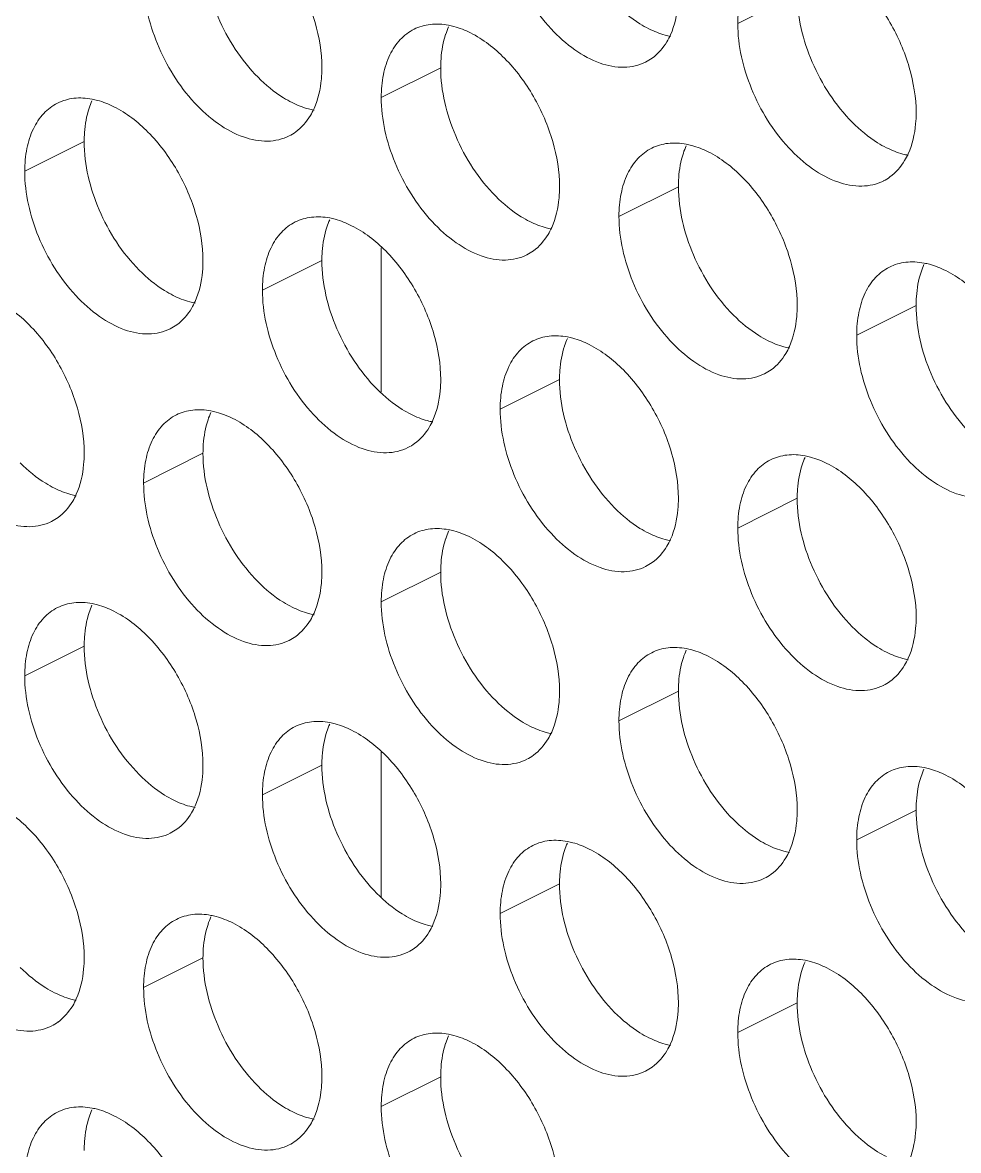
# Model space of a CAD drawing. Header units: millimetres. Extents: x 0 to 2524, y 0 to 1785.
# Drawn here: x 1815.32 to 1824.22, y 847.34 to 858.07 of the extents above; entities that cross this region are included whole.
import ezdxf

# ---------------------------------------------------------------- set-up
doc = ezdxf.new("R2010")
doc.units = ezdxf.units.MM
doc.header["$LTSCALE"] = 0.1
doc.layers.add('标注', color=251, linetype='Continuous', lineweight=9)

msp = doc.modelspace()

# ---------------------------------------------------------------- linework, layer by layer
at = {"layer": '标注'}
for p, q in [((1822.69, 858.346), (1822.124, 858.063)), ((1819.296, 857.643), (1818.73, 857.36)), ((1815.902, 856.94), (1815.336, 856.657)), ((1821.559, 856.511), (1820.993, 856.228)), ((1818.73, 854.555), (1818.73, 855.93)), ((1818.165, 855.808), (1817.599, 855.526)), ((1823.822, 855.38), (1823.256, 855.097)), ((1820.427, 854.677), (1819.862, 854.394)), ((1817.033, 853.974), (1816.468, 853.691)), ((1822.69, 853.546), (1822.124, 853.263)), ((1819.296, 852.843), (1818.73, 852.56)), ((1815.902, 852.14), (1815.336, 851.857)), ((1821.559, 851.711), (1820.993, 851.428)), ((1818.73, 849.755), (1818.73, 851.13)), ((1818.165, 851.008), (1817.599, 850.726)), ((1823.822, 850.58), (1823.256, 850.297)), ((1820.427, 849.877), (1819.862, 849.594)), ((1817.033, 849.174), (1816.468, 848.891)), ((1822.69, 848.746), (1822.124, 848.463)), ((1819.296, 848.043), (1818.73, 847.76))]:
    msp.add_line(p, q, dxfattribs=at)
for centre, radius, start, end in [((1820.041, 857.732), 0.734, 155.8796, 161.7803), ((1821.044, 858.102), 0.453, 296.5256, 305.9034), ((1816.646, 857.029), 0.734, 155.8796, 161.7803), ((1817.65, 857.399), 0.453, 296.5256, 305.9034), ((1822.303, 856.6), 0.734, 155.8796, 161.7803), ((1823.307, 856.971), 0.453, 296.5256, 305.9034), ((1818.909, 855.897), 0.734, 155.8796, 161.7803), ((1819.913, 856.268), 0.453, 296.5256, 305.9034), ((1824.566, 855.469), 0.734, 155.8796, 161.7803), ((1816.519, 855.565), 0.453, 296.5256, 305.9034), ((1821.172, 854.766), 0.734, 155.8796, 161.7803), ((1822.176, 855.136), 0.453, 296.5256, 305.9034), ((1817.778, 854.063), 0.734, 155.8796, 161.7803), ((1818.782, 854.434), 0.453, 296.5256, 305.9034), ((1823.435, 853.635), 0.734, 155.8796, 161.7803), ((1815.388, 853.731), 0.453, 296.5256, 305.9034), ((1820.041, 852.932), 0.734, 155.8796, 161.7803), ((1821.044, 853.302), 0.453, 296.5256, 305.9034), ((1816.646, 852.229), 0.734, 155.8796, 161.7803), ((1817.65, 852.599), 0.453, 296.5256, 305.9034), ((1822.303, 851.8), 0.734, 155.8796, 161.7803), ((1823.307, 852.171), 0.453, 296.5256, 305.9034), ((1818.909, 851.097), 0.734, 155.8796, 161.7803), ((1819.913, 851.468), 0.453, 296.5256, 305.9034), ((1824.566, 850.669), 0.734, 155.8796, 161.7803), ((1816.519, 850.765), 0.453, 296.5256, 305.9034), ((1821.172, 849.966), 0.734, 155.8796, 161.7803), ((1822.176, 850.336), 0.453, 296.5256, 305.9034), ((1817.778, 849.263), 0.734, 155.8796, 161.7803), ((1818.782, 849.634), 0.453, 296.5256, 305.9034), ((1823.435, 848.835), 0.734, 155.8796, 161.7803), ((1815.388, 848.931), 0.453, 296.5256, 305.9034), ((1820.041, 848.132), 0.734, 155.8796, 161.7803), ((1821.044, 848.502), 0.453, 296.5256, 305.9034), ((1816.646, 847.429), 0.734, 155.8796, 161.7803), ((1817.65, 847.799), 0.453, 296.5256, 305.9034)]:
    msp.add_arc(centre, radius, start, end, dxfattribs=at)
for points, knots in [([(1821.247, 857.697), (1821.184, 857.665), (1821.034, 857.631), (1820.797, 857.679), (1820.558, 857.81), (1820.25, 858.087), (1819.964, 858.55), (1819.862, 858.983), (1819.862, 859.194)], [0, 0, 0, 0, 0.090718, 0.191742, 0.308104, 0.439279, 0.725532, 1, 1, 1, 1]), ([(1817.316, 859.106), (1817.437, 859.046), (1817.667, 858.866), (1817.934, 858.507), (1818.115, 858.089), (1818.165, 857.788), (1818.165, 857.643)], [0, 0, 0, 0, 0.229676, 0.488215, 0.753207, 1, 1, 1, 1]), ([(1817.557, 857.552), (1817.396, 857.715), (1817.145, 858.102), (1817.033, 858.553), (1817.033, 858.774)], [0, 0, 0, 0, 0.508684, 1, 1, 1, 1]), ([(1822.124, 858.063), (1822.124, 858.136), (1822.136, 858.275), (1822.195, 858.465), (1822.295, 858.617), (1822.387, 858.687), (1822.436, 858.712)], [0, 0, 0, 0, 0.289235, 0.54966, 0.782932, 1, 1, 1, 1]), ([(1822.973, 858.678), (1823.094, 858.617), (1823.324, 858.437), (1823.59, 858.079), (1823.771, 857.66), (1823.822, 857.359), (1823.822, 857.214)], [0, 0, 0, 0, 0.229676, 0.488215, 0.753207, 1, 1, 1, 1]), ([(1817.853, 856.994), (1817.79, 856.962), (1817.64, 856.928), (1817.402, 856.976), (1817.164, 857.107), (1816.856, 857.384), (1816.57, 857.847), (1816.468, 858.28), (1816.468, 858.491)], [0, 0, 0, 0, 0.090718, 0.191742, 0.308104, 0.439279, 0.725532, 1, 1, 1, 1]), ([(1821.559, 858.346), (1821.559, 858.31), (1821.553, 858.178), (1821.524, 858.045), (1821.484, 857.957)], [0, 0, 0, 0, 0.268874, 1, 1, 1, 1]), ([(1823.214, 857.124), (1823.052, 857.286), (1822.801, 857.674), (1822.69, 858.124), (1822.69, 858.346)], [0, 0, 0, 0, 0.508684, 1, 1, 1, 1]), ([(1821.276, 858.014), (1821.248, 858.028), (1821.13, 858.094), (1821.024, 858.182), (1820.951, 858.255)], [0, 0, 0, 0, 0.235002, 1, 1, 1, 1]), ([(1818.73, 857.36), (1818.73, 857.433), (1818.742, 857.572), (1818.801, 857.762), (1818.901, 857.914), (1818.993, 857.984), (1819.042, 858.009)], [0, 0, 0, 0, 0.289235, 0.54966, 0.782932, 1, 1, 1, 1]), ([(1819.042, 858.009), (1819.091, 858.033), (1819.201, 858.065), (1819.314, 858.058), (1819.371, 858.047)], [0, 0, 0, 0, 0.482538, 1, 1, 1, 1]), ([(1819.371, 858.047), (1819.388, 858.044), (1819.46, 858.027), (1819.529, 858), (1819.579, 857.975)], [0, 0, 0, 0, 0.238696, 1, 1, 1, 1]), ([(1819.579, 857.975), (1819.7, 857.914), (1819.93, 857.734), (1820.196, 857.376), (1820.377, 856.957), (1820.427, 856.656), (1820.427, 856.511)], [0, 0, 0, 0, 0.229676, 0.488215, 0.753207, 1, 1, 1, 1]), ([(1821.484, 857.941), (1821.466, 857.945), (1821.395, 857.961), (1821.326, 857.989), (1821.276, 858.014)], [0, 0, 0, 0, 0.238696, 1, 1, 1, 1]), ([(1823.51, 856.565), (1823.447, 856.534), (1823.297, 856.5), (1823.059, 856.548), (1822.821, 856.678), (1822.513, 856.956), (1822.227, 857.419), (1822.124, 857.851), (1822.124, 858.063)], [0, 0, 0, 0, 0.090718, 0.191742, 0.308104, 0.439279, 0.725532, 1, 1, 1, 1]), ([(1819.296, 857.643), (1819.296, 857.671), (1819.3, 857.779), (1819.319, 857.886), (1819.343, 857.961)], [0, 0, 0, 0, 0.264225, 1, 1, 1, 1]), ([(1821.484, 857.957), (1821.474, 857.934), (1821.431, 857.85), (1821.366, 857.776), (1821.31, 857.735)], [0, 0, 0, 0, 0.265525, 1, 1, 1, 1]), ([(1817.882, 857.311), (1817.853, 857.325), (1817.735, 857.391), (1817.63, 857.479), (1817.557, 857.552)], [0, 0, 0, 0, 0.235002, 1, 1, 1, 1]), ([(1818.165, 857.643), (1818.165, 857.607), (1818.159, 857.475), (1818.13, 857.342), (1818.09, 857.254)], [0, 0, 0, 0, 0.268874, 1, 1, 1, 1]), ([(1819.82, 856.421), (1819.658, 856.583), (1819.407, 856.971), (1819.296, 857.421), (1819.296, 857.643)], [0, 0, 0, 0, 0.508684, 1, 1, 1, 1]), ([(1815.648, 857.306), (1815.696, 857.33), (1815.807, 857.362), (1815.92, 857.355), (1815.977, 857.344)], [0, 0, 0, 0, 0.482538, 1, 1, 1, 1]), ([(1815.977, 857.344), (1815.994, 857.341), (1816.066, 857.324), (1816.135, 857.297), (1816.185, 857.272)], [0, 0, 0, 0, 0.238696, 1, 1, 1, 1]), ([(1820.116, 855.862), (1820.053, 855.831), (1819.903, 855.797), (1819.665, 855.845), (1819.427, 855.976), (1819.119, 856.253), (1818.833, 856.716), (1818.73, 857.148), (1818.73, 857.36)], [0, 0, 0, 0, 0.090718, 0.191742, 0.308104, 0.439279, 0.725532, 1, 1, 1, 1]), ([(1815.336, 856.657), (1815.336, 856.73), (1815.348, 856.869), (1815.407, 857.059), (1815.507, 857.211), (1815.599, 857.281), (1815.648, 857.306)], [0, 0, 0, 0, 0.289235, 0.54966, 0.782932, 1, 1, 1, 1]), ([(1815.902, 856.94), (1815.902, 856.968), (1815.906, 857.076), (1815.924, 857.183), (1815.949, 857.258)], [0, 0, 0, 0, 0.264225, 1, 1, 1, 1]), ([(1816.185, 857.272), (1816.305, 857.212), (1816.536, 857.031), (1816.802, 856.673), (1816.983, 856.254), (1817.033, 855.953), (1817.033, 855.808)], [0, 0, 0, 0, 0.229676, 0.488215, 0.753207, 1, 1, 1, 1]), ([(1818.09, 857.238), (1818.072, 857.242), (1818.001, 857.258), (1817.932, 857.286), (1817.882, 857.311)], [0, 0, 0, 0, 0.238696, 1, 1, 1, 1]), ([(1818.09, 857.254), (1818.08, 857.231), (1818.036, 857.147), (1817.972, 857.073), (1817.916, 857.032)], [0, 0, 0, 0, 0.265525, 1, 1, 1, 1]), ([(1823.539, 856.882), (1823.51, 856.896), (1823.392, 856.963), (1823.287, 857.05), (1823.214, 857.124)], [0, 0, 0, 0, 0.235002, 1, 1, 1, 1]), ([(1823.822, 857.214), (1823.822, 857.179), (1823.816, 857.046), (1823.787, 856.914), (1823.747, 856.825)], [0, 0, 0, 0, 0.268874, 1, 1, 1, 1]), ([(1816.426, 855.718), (1816.264, 855.88), (1816.013, 856.268), (1815.902, 856.718), (1815.902, 856.94)], [0, 0, 0, 0, 0.508684, 1, 1, 1, 1]), ([(1821.305, 856.877), (1821.353, 856.902), (1821.463, 856.933), (1821.577, 856.926), (1821.634, 856.916)], [0, 0, 0, 0, 0.482538, 1, 1, 1, 1]), ([(1821.634, 856.916), (1821.651, 856.912), (1821.723, 856.896), (1821.792, 856.868), (1821.842, 856.843)], [0, 0, 0, 0, 0.238696, 1, 1, 1, 1]), ([(1820.993, 856.228), (1820.993, 856.301), (1821.005, 856.44), (1821.064, 856.63), (1821.164, 856.783), (1821.256, 856.853), (1821.305, 856.877)], [0, 0, 0, 0, 0.289235, 0.54966, 0.782932, 1, 1, 1, 1]), ([(1821.559, 856.511), (1821.559, 856.54), (1821.562, 856.647), (1821.581, 856.755), (1821.606, 856.83)], [0, 0, 0, 0, 0.264225, 1, 1, 1, 1]), ([(1821.842, 856.843), (1821.962, 856.783), (1822.193, 856.603), (1822.459, 856.245), (1822.64, 855.826), (1822.69, 855.525), (1822.69, 855.38)], [0, 0, 0, 0, 0.229676, 0.488215, 0.753207, 1, 1, 1, 1]), ([(1823.746, 856.81), (1823.729, 856.813), (1823.658, 856.83), (1823.589, 856.857), (1823.539, 856.882)], [0, 0, 0, 0, 0.238696, 1, 1, 1, 1]), ([(1823.747, 856.825), (1823.737, 856.802), (1823.693, 856.719), (1823.629, 856.644), (1823.573, 856.604)], [0, 0, 0, 0, 0.265525, 1, 1, 1, 1]), ([(1816.721, 855.159), (1816.659, 855.128), (1816.509, 855.094), (1816.271, 855.142), (1816.033, 855.273), (1815.725, 855.55), (1815.439, 856.013), (1815.336, 856.445), (1815.336, 856.657)], [0, 0, 0, 0, 0.090718, 0.191742, 0.308104, 0.439279, 0.725532, 1, 1, 1, 1]), ([(1820.427, 856.511), (1820.427, 856.476), (1820.422, 856.343), (1820.392, 856.211), (1820.353, 856.122)], [0, 0, 0, 0, 0.268874, 1, 1, 1, 1]), ([(1822.083, 855.289), (1821.921, 855.452), (1821.67, 855.839), (1821.559, 856.29), (1821.559, 856.511)], [0, 0, 0, 0, 0.508684, 1, 1, 1, 1]), ([(1820.145, 856.179), (1820.116, 856.193), (1819.998, 856.26), (1819.893, 856.347), (1819.82, 856.421)], [0, 0, 0, 0, 0.235002, 1, 1, 1, 1]), ([(1817.599, 855.526), (1817.599, 855.598), (1817.611, 855.737), (1817.67, 855.927), (1817.769, 856.08), (1817.862, 856.15), (1817.911, 856.175)], [0, 0, 0, 0, 0.289235, 0.54966, 0.782932, 1, 1, 1, 1]), ([(1817.911, 856.175), (1817.959, 856.199), (1818.069, 856.23), (1818.183, 856.224), (1818.24, 856.213)], [0, 0, 0, 0, 0.482538, 1, 1, 1, 1]), ([(1818.24, 856.213), (1818.257, 856.209), (1818.329, 856.193), (1818.398, 856.165), (1818.448, 856.14)], [0, 0, 0, 0, 0.238696, 1, 1, 1, 1]), ([(1820.352, 856.107), (1820.335, 856.11), (1820.263, 856.127), (1820.195, 856.154), (1820.145, 856.179)], [0, 0, 0, 0, 0.238696, 1, 1, 1, 1]), ([(1822.378, 854.731), (1822.316, 854.7), (1822.166, 854.666), (1821.928, 854.714), (1821.69, 854.844), (1821.382, 855.122), (1821.096, 855.584), (1820.993, 856.017), (1820.993, 856.228)], [0, 0, 0, 0, 0.090718, 0.191742, 0.308104, 0.439279, 0.725532, 1, 1, 1, 1]), ([(1818.165, 855.808), (1818.165, 855.837), (1818.168, 855.944), (1818.187, 856.052), (1818.212, 856.127)], [0, 0, 0, 0, 0.264225, 1, 1, 1, 1]), ([(1818.448, 856.14), (1818.568, 856.08), (1818.799, 855.9), (1819.065, 855.542), (1819.246, 855.123), (1819.296, 854.822), (1819.296, 854.677)], [0, 0, 0, 0, 0.229676, 0.488215, 0.753207, 1, 1, 1, 1]), ([(1820.353, 856.122), (1820.342, 856.1), (1820.299, 856.016), (1820.235, 855.941), (1820.179, 855.901)], [0, 0, 0, 0, 0.265525, 1, 1, 1, 1]), ([(1817.033, 855.808), (1817.033, 855.773), (1817.028, 855.64), (1816.998, 855.508), (1816.959, 855.419)], [0, 0, 0, 0, 0.268874, 1, 1, 1, 1]), ([(1818.688, 854.586), (1818.527, 854.749), (1818.276, 855.136), (1818.165, 855.587), (1818.165, 855.808)], [0, 0, 0, 0, 0.508684, 1, 1, 1, 1]), ([(1823.256, 855.097), (1823.256, 855.17), (1823.268, 855.309), (1823.327, 855.499), (1823.426, 855.651), (1823.519, 855.722), (1823.568, 855.746)], [0, 0, 0, 0, 0.289235, 0.54966, 0.782932, 1, 1, 1, 1]), ([(1823.568, 855.746), (1823.616, 855.77), (1823.726, 855.802), (1823.84, 855.795), (1823.897, 855.784)], [0, 0, 0, 0, 0.482538, 1, 1, 1, 1]), ([(1823.897, 855.784), (1823.914, 855.781), (1823.985, 855.764), (1824.054, 855.737), (1824.104, 855.712)], [0, 0, 0, 0, 0.238696, 1, 1, 1, 1]), ([(1816.75, 855.476), (1816.722, 855.49), (1816.604, 855.557), (1816.499, 855.644), (1816.426, 855.718)], [0, 0, 0, 0, 0.235002, 1, 1, 1, 1]), ([(1823.822, 855.38), (1823.822, 855.408), (1823.825, 855.516), (1823.844, 855.623), (1823.869, 855.698)], [0, 0, 0, 0, 0.264225, 1, 1, 1, 1]), ([(1824.104, 855.712), (1824.225, 855.652), (1824.456, 855.471), (1824.722, 855.113), (1824.903, 854.695), (1824.953, 854.394), (1824.953, 854.249)], [0, 0, 0, 0, 0.229676, 0.488215, 0.753207, 1, 1, 1, 1]), ([(1818.984, 854.028), (1818.922, 853.997), (1818.772, 853.963), (1818.534, 854.011), (1818.295, 854.141), (1817.988, 854.419), (1817.702, 854.881), (1817.599, 855.314), (1817.599, 855.526)], [0, 0, 0, 0, 0.090718, 0.191742, 0.308104, 0.439279, 0.725532, 1, 1, 1, 1]), ([(1815.053, 855.438), (1815.174, 855.377), (1815.405, 855.197), (1815.671, 854.839), (1815.852, 854.42), (1815.902, 854.119), (1815.902, 853.974)], [0, 0, 0, 0, 0.229676, 0.488215, 0.753207, 1, 1, 1, 1]), ([(1816.958, 855.404), (1816.941, 855.407), (1816.869, 855.424), (1816.8, 855.451), (1816.75, 855.476)], [0, 0, 0, 0, 0.238696, 1, 1, 1, 1]), ([(1816.959, 855.419), (1816.948, 855.397), (1816.905, 855.313), (1816.841, 855.238), (1816.785, 855.198)], [0, 0, 0, 0, 0.265525, 1, 1, 1, 1]), ([(1822.69, 855.38), (1822.69, 855.344), (1822.684, 855.212), (1822.655, 855.079), (1822.616, 854.991)], [0, 0, 0, 0, 0.268874, 1, 1, 1, 1]), ([(1824.345, 854.158), (1824.184, 854.321), (1823.933, 854.708), (1823.822, 855.158), (1823.822, 855.38)], [0, 0, 0, 0, 0.508684, 1, 1, 1, 1]), ([(1822.407, 855.048), (1822.379, 855.062), (1822.261, 855.129), (1822.155, 855.216), (1822.083, 855.289)], [0, 0, 0, 0, 0.235002, 1, 1, 1, 1]), ([(1820.174, 855.043), (1820.222, 855.067), (1820.332, 855.099), (1820.446, 855.092), (1820.503, 855.081)], [0, 0, 0, 0, 0.482538, 1, 1, 1, 1]), ([(1820.503, 855.081), (1820.52, 855.078), (1820.591, 855.061), (1820.66, 855.034), (1820.71, 855.009)], [0, 0, 0, 0, 0.238696, 1, 1, 1, 1]), ([(1824.641, 853.6), (1824.578, 853.568), (1824.428, 853.534), (1824.191, 853.582), (1823.952, 853.713), (1823.644, 853.99), (1823.358, 854.453), (1823.256, 854.885), (1823.256, 855.097)], [0, 0, 0, 0, 0.090718, 0.191742, 0.308104, 0.439279, 0.725532, 1, 1, 1, 1]), ([(1819.862, 854.394), (1819.862, 854.467), (1819.874, 854.606), (1819.933, 854.796), (1820.032, 854.948), (1820.125, 855.019), (1820.174, 855.043)], [0, 0, 0, 0, 0.289235, 0.54966, 0.782932, 1, 1, 1, 1]), ([(1820.427, 854.677), (1820.427, 854.705), (1820.431, 854.813), (1820.45, 854.92), (1820.475, 854.995)], [0, 0, 0, 0, 0.264225, 1, 1, 1, 1]), ([(1820.71, 855.009), (1820.831, 854.949), (1821.061, 854.768), (1821.328, 854.41), (1821.509, 853.992), (1821.559, 853.691), (1821.559, 853.546)], [0, 0, 0, 0, 0.229676, 0.488215, 0.753207, 1, 1, 1, 1]), ([(1822.615, 854.976), (1822.598, 854.979), (1822.526, 854.996), (1822.457, 855.023), (1822.407, 855.048)], [0, 0, 0, 0, 0.238696, 1, 1, 1, 1]), ([(1822.616, 854.991), (1822.605, 854.968), (1822.562, 854.884), (1822.498, 854.81), (1822.442, 854.769)], [0, 0, 0, 0, 0.265525, 1, 1, 1, 1]), ([(1815.59, 853.325), (1815.527, 853.294), (1815.377, 853.26), (1815.14, 853.308), (1814.901, 853.438), (1814.593, 853.716), (1814.307, 854.179), (1814.205, 854.611), (1814.205, 854.823)], [0, 0, 0, 0, 0.090718, 0.191742, 0.308104, 0.439279, 0.725532, 1, 1, 1, 1]), ([(1819.296, 854.677), (1819.296, 854.641), (1819.29, 854.509), (1819.261, 854.376), (1819.221, 854.288)], [0, 0, 0, 0, 0.268874, 1, 1, 1, 1]), ([(1820.951, 853.455), (1820.79, 853.618), (1820.539, 854.005), (1820.427, 854.455), (1820.427, 854.677)], [0, 0, 0, 0, 0.508684, 1, 1, 1, 1]), ([(1819.013, 854.345), (1818.985, 854.359), (1818.867, 854.426), (1818.761, 854.513), (1818.688, 854.586)], [0, 0, 0, 0, 0.235002, 1, 1, 1, 1]), ([(1816.468, 853.691), (1816.468, 853.764), (1816.48, 853.903), (1816.539, 854.093), (1816.638, 854.245), (1816.731, 854.316), (1816.78, 854.34)], [0, 0, 0, 0, 0.289235, 0.54966, 0.782932, 1, 1, 1, 1]), ([(1816.78, 854.34), (1816.828, 854.364), (1816.938, 854.396), (1817.052, 854.389), (1817.108, 854.378)], [0, 0, 0, 0, 0.482538, 1, 1, 1, 1]), ([(1817.108, 854.378), (1817.126, 854.375), (1817.197, 854.358), (1817.266, 854.331), (1817.316, 854.306)], [0, 0, 0, 0, 0.238696, 1, 1, 1, 1]), ([(1819.221, 854.273), (1819.204, 854.276), (1819.132, 854.293), (1819.063, 854.32), (1819.013, 854.345)], [0, 0, 0, 0, 0.238696, 1, 1, 1, 1]), ([(1821.247, 852.897), (1821.184, 852.865), (1821.034, 852.831), (1820.797, 852.879), (1820.558, 853.01), (1820.25, 853.287), (1819.964, 853.75), (1819.862, 854.183), (1819.862, 854.394)], [0, 0, 0, 0, 0.090718, 0.191742, 0.308104, 0.439279, 0.725532, 1, 1, 1, 1]), ([(1817.033, 853.974), (1817.033, 854.002), (1817.037, 854.11), (1817.056, 854.217), (1817.081, 854.292)], [0, 0, 0, 0, 0.264225, 1, 1, 1, 1]), ([(1817.316, 854.306), (1817.437, 854.246), (1817.667, 854.066), (1817.934, 853.707), (1818.115, 853.289), (1818.165, 852.988), (1818.165, 852.843)], [0, 0, 0, 0, 0.229676, 0.488215, 0.753207, 1, 1, 1, 1]), ([(1819.221, 854.288), (1819.211, 854.265), (1819.168, 854.181), (1819.104, 854.107), (1819.048, 854.066)], [0, 0, 0, 0, 0.265525, 1, 1, 1, 1]), ([(1815.902, 853.974), (1815.902, 853.938), (1815.896, 853.806), (1815.867, 853.674), (1815.827, 853.585)], [0, 0, 0, 0, 0.268874, 1, 1, 1, 1]), ([(1817.557, 852.752), (1817.396, 852.915), (1817.145, 853.302), (1817.033, 853.753), (1817.033, 853.974)], [0, 0, 0, 0, 0.508684, 1, 1, 1, 1]), ([(1822.124, 853.263), (1822.124, 853.336), (1822.136, 853.475), (1822.195, 853.665), (1822.295, 853.817), (1822.387, 853.887), (1822.436, 853.912)], [0, 0, 0, 0, 0.289235, 0.54966, 0.782932, 1, 1, 1, 1]), ([(1822.436, 853.912), (1822.485, 853.936), (1822.595, 853.968), (1822.708, 853.961), (1822.765, 853.95)], [0, 0, 0, 0, 0.482538, 1, 1, 1, 1]), ([(1822.765, 853.95), (1822.783, 853.947), (1822.854, 853.93), (1822.923, 853.903), (1822.973, 853.878)], [0, 0, 0, 0, 0.238696, 1, 1, 1, 1]), ([(1815.619, 853.642), (1815.591, 853.656), (1815.473, 853.723), (1815.367, 853.81), (1815.294, 853.883)], [0, 0, 0, 0, 0.235002, 1, 1, 1, 1]), ([(1822.69, 853.546), (1822.69, 853.574), (1822.694, 853.681), (1822.713, 853.789), (1822.737, 853.864)], [0, 0, 0, 0, 0.264225, 1, 1, 1, 1]), ([(1822.973, 853.878), (1823.094, 853.817), (1823.324, 853.637), (1823.59, 853.279), (1823.771, 852.86), (1823.822, 852.559), (1823.822, 852.414)], [0, 0, 0, 0, 0.229676, 0.488215, 0.753207, 1, 1, 1, 1]), ([(1817.853, 852.194), (1817.79, 852.162), (1817.64, 852.128), (1817.402, 852.176), (1817.164, 852.307), (1816.856, 852.584), (1816.57, 853.047), (1816.468, 853.48), (1816.468, 853.691)], [0, 0, 0, 0, 0.090718, 0.191742, 0.308104, 0.439279, 0.725532, 1, 1, 1, 1]), ([(1815.827, 853.57), (1815.81, 853.573), (1815.738, 853.59), (1815.669, 853.617), (1815.619, 853.642)], [0, 0, 0, 0, 0.238696, 1, 1, 1, 1]), ([(1815.827, 853.585), (1815.817, 853.562), (1815.774, 853.478), (1815.71, 853.404), (1815.653, 853.363)], [0, 0, 0, 0, 0.265525, 1, 1, 1, 1]), ([(1821.559, 853.546), (1821.559, 853.51), (1821.553, 853.378), (1821.524, 853.245), (1821.484, 853.157)], [0, 0, 0, 0, 0.268874, 1, 1, 1, 1]), ([(1823.214, 852.324), (1823.052, 852.486), (1822.801, 852.874), (1822.69, 853.324), (1822.69, 853.546)], [0, 0, 0, 0, 0.508684, 1, 1, 1, 1]), ([(1821.276, 853.214), (1821.248, 853.228), (1821.13, 853.294), (1821.024, 853.382), (1820.951, 853.455)], [0, 0, 0, 0, 0.235002, 1, 1, 1, 1]), ([(1819.042, 853.209), (1819.091, 853.233), (1819.201, 853.265), (1819.314, 853.258), (1819.371, 853.247)], [0, 0, 0, 0, 0.482538, 1, 1, 1, 1]), ([(1823.51, 851.765), (1823.447, 851.734), (1823.297, 851.7), (1823.059, 851.748), (1822.821, 851.878), (1822.513, 852.156), (1822.227, 852.619), (1822.124, 853.051), (1822.124, 853.263)], [0, 0, 0, 0, 0.090718, 0.191742, 0.308104, 0.439279, 0.725532, 1, 1, 1, 1]), ([(1818.73, 852.56), (1818.73, 852.633), (1818.742, 852.772), (1818.801, 852.962), (1818.901, 853.114), (1818.993, 853.184), (1819.042, 853.209)], [0, 0, 0, 0, 0.289235, 0.54966, 0.782932, 1, 1, 1, 1]), ([(1819.296, 852.843), (1819.296, 852.871), (1819.3, 852.979), (1819.319, 853.086), (1819.343, 853.161)], [0, 0, 0, 0, 0.264225, 1, 1, 1, 1]), ([(1819.371, 853.247), (1819.388, 853.244), (1819.46, 853.227), (1819.529, 853.2), (1819.579, 853.175)], [0, 0, 0, 0, 0.238696, 1, 1, 1, 1]), ([(1819.579, 853.175), (1819.7, 853.114), (1819.93, 852.934), (1820.196, 852.576), (1820.377, 852.157), (1820.427, 851.856), (1820.427, 851.711)], [0, 0, 0, 0, 0.229676, 0.488215, 0.753207, 1, 1, 1, 1]), ([(1821.484, 853.141), (1821.466, 853.145), (1821.395, 853.161), (1821.326, 853.189), (1821.276, 853.214)], [0, 0, 0, 0, 0.238696, 1, 1, 1, 1]), ([(1821.484, 853.157), (1821.474, 853.134), (1821.431, 853.05), (1821.366, 852.976), (1821.31, 852.935)], [0, 0, 0, 0, 0.265525, 1, 1, 1, 1]), ([(1818.165, 852.843), (1818.165, 852.807), (1818.159, 852.675), (1818.13, 852.542), (1818.09, 852.454)], [0, 0, 0, 0, 0.268874, 1, 1, 1, 1]), ([(1819.82, 851.621), (1819.658, 851.783), (1819.407, 852.171), (1819.296, 852.621), (1819.296, 852.843)], [0, 0, 0, 0, 0.508684, 1, 1, 1, 1]), ([(1817.882, 852.511), (1817.853, 852.525), (1817.735, 852.591), (1817.63, 852.679), (1817.557, 852.752)], [0, 0, 0, 0, 0.235002, 1, 1, 1, 1]), ([(1815.336, 851.857), (1815.336, 851.93), (1815.348, 852.069), (1815.407, 852.259), (1815.507, 852.411), (1815.599, 852.481), (1815.648, 852.506)], [0, 0, 0, 0, 0.289235, 0.54966, 0.782932, 1, 1, 1, 1]), ([(1815.648, 852.506), (1815.696, 852.53), (1815.807, 852.562), (1815.92, 852.555), (1815.977, 852.544)], [0, 0, 0, 0, 0.482538, 1, 1, 1, 1]), ([(1815.977, 852.544), (1815.994, 852.541), (1816.066, 852.524), (1816.135, 852.497), (1816.185, 852.472)], [0, 0, 0, 0, 0.238696, 1, 1, 1, 1]), ([(1818.09, 852.438), (1818.072, 852.442), (1818.001, 852.458), (1817.932, 852.486), (1817.882, 852.511)], [0, 0, 0, 0, 0.238696, 1, 1, 1, 1]), ([(1820.116, 851.062), (1820.053, 851.031), (1819.903, 850.997), (1819.665, 851.045), (1819.427, 851.176), (1819.119, 851.453), (1818.833, 851.916), (1818.73, 852.348), (1818.73, 852.56)], [0, 0, 0, 0, 0.090718, 0.191742, 0.308104, 0.439279, 0.725532, 1, 1, 1, 1]), ([(1815.902, 852.14), (1815.902, 852.168), (1815.906, 852.276), (1815.924, 852.383), (1815.949, 852.458)], [0, 0, 0, 0, 0.264225, 1, 1, 1, 1]), ([(1816.185, 852.472), (1816.305, 852.412), (1816.536, 852.231), (1816.802, 851.873), (1816.983, 851.454), (1817.033, 851.153), (1817.033, 851.008)], [0, 0, 0, 0, 0.229676, 0.488215, 0.753207, 1, 1, 1, 1]), ([(1818.09, 852.454), (1818.08, 852.431), (1818.036, 852.347), (1817.972, 852.273), (1817.916, 852.232)], [0, 0, 0, 0, 0.265525, 1, 1, 1, 1]), ([(1823.822, 852.414), (1823.822, 852.379), (1823.816, 852.246), (1823.787, 852.114), (1823.747, 852.025)], [0, 0, 0, 0, 0.268874, 1, 1, 1, 1]), ([(1823.539, 852.082), (1823.51, 852.096), (1823.392, 852.163), (1823.287, 852.25), (1823.214, 852.324)], [0, 0, 0, 0, 0.235002, 1, 1, 1, 1]), ([(1816.426, 850.918), (1816.264, 851.08), (1816.013, 851.468), (1815.902, 851.918), (1815.902, 852.14)], [0, 0, 0, 0, 0.508684, 1, 1, 1, 1]), ([(1820.993, 851.428), (1820.993, 851.501), (1821.005, 851.64), (1821.064, 851.83), (1821.164, 851.983), (1821.256, 852.053), (1821.305, 852.077)], [0, 0, 0, 0, 0.289235, 0.54966, 0.782932, 1, 1, 1, 1]), ([(1821.305, 852.077), (1821.353, 852.102), (1821.463, 852.133), (1821.577, 852.126), (1821.634, 852.116)], [0, 0, 0, 0, 0.482538, 1, 1, 1, 1]), ([(1821.634, 852.116), (1821.651, 852.112), (1821.723, 852.096), (1821.792, 852.068), (1821.842, 852.043)], [0, 0, 0, 0, 0.238696, 1, 1, 1, 1]), ([(1823.746, 852.01), (1823.729, 852.013), (1823.658, 852.03), (1823.589, 852.057), (1823.539, 852.082)], [0, 0, 0, 0, 0.238696, 1, 1, 1, 1]), ([(1821.559, 851.711), (1821.559, 851.74), (1821.562, 851.847), (1821.581, 851.955), (1821.606, 852.03)], [0, 0, 0, 0, 0.264225, 1, 1, 1, 1]), ([(1821.842, 852.043), (1821.962, 851.983), (1822.193, 851.803), (1822.459, 851.445), (1822.64, 851.026), (1822.69, 850.725), (1822.69, 850.58)], [0, 0, 0, 0, 0.229676, 0.488215, 0.753207, 1, 1, 1, 1]), ([(1823.747, 852.025), (1823.737, 852.002), (1823.693, 851.919), (1823.629, 851.844), (1823.573, 851.804)], [0, 0, 0, 0, 0.265525, 1, 1, 1, 1]), ([(1816.721, 850.359), (1816.659, 850.328), (1816.509, 850.294), (1816.271, 850.342), (1816.033, 850.473), (1815.725, 850.75), (1815.439, 851.213), (1815.336, 851.645), (1815.336, 851.857)], [0, 0, 0, 0, 0.090718, 0.191742, 0.308104, 0.439279, 0.725532, 1, 1, 1, 1]), ([(1820.427, 851.711), (1820.427, 851.676), (1820.422, 851.543), (1820.392, 851.411), (1820.353, 851.322)], [0, 0, 0, 0, 0.268874, 1, 1, 1, 1]), ([(1822.083, 850.489), (1821.921, 850.652), (1821.67, 851.039), (1821.559, 851.49), (1821.559, 851.711)], [0, 0, 0, 0, 0.508684, 1, 1, 1, 1]), ([(1820.145, 851.379), (1820.116, 851.393), (1819.998, 851.46), (1819.893, 851.547), (1819.82, 851.621)], [0, 0, 0, 0, 0.235002, 1, 1, 1, 1]), ([(1817.911, 851.375), (1817.959, 851.399), (1818.069, 851.43), (1818.183, 851.424), (1818.24, 851.413)], [0, 0, 0, 0, 0.482538, 1, 1, 1, 1]), ([(1822.378, 849.931), (1822.316, 849.9), (1822.166, 849.866), (1821.928, 849.914), (1821.69, 850.044), (1821.382, 850.322), (1821.096, 850.784), (1820.993, 851.217), (1820.993, 851.428)], [0, 0, 0, 0, 0.090718, 0.191742, 0.308104, 0.439279, 0.725532, 1, 1, 1, 1]), ([(1817.599, 850.726), (1817.599, 850.798), (1817.611, 850.937), (1817.67, 851.127), (1817.769, 851.28), (1817.862, 851.35), (1817.911, 851.375)], [0, 0, 0, 0, 0.289235, 0.54966, 0.782932, 1, 1, 1, 1]), ([(1818.165, 851.008), (1818.165, 851.037), (1818.168, 851.144), (1818.187, 851.252), (1818.212, 851.327)], [0, 0, 0, 0, 0.264225, 1, 1, 1, 1]), ([(1818.24, 851.413), (1818.257, 851.409), (1818.329, 851.393), (1818.398, 851.365), (1818.448, 851.34)], [0, 0, 0, 0, 0.238696, 1, 1, 1, 1]), ([(1818.448, 851.34), (1818.568, 851.28), (1818.799, 851.1), (1819.065, 850.742), (1819.246, 850.323), (1819.296, 850.022), (1819.296, 849.877)], [0, 0, 0, 0, 0.229676, 0.488215, 0.753207, 1, 1, 1, 1]), ([(1820.352, 851.307), (1820.335, 851.31), (1820.263, 851.327), (1820.195, 851.354), (1820.145, 851.379)], [0, 0, 0, 0, 0.238696, 1, 1, 1, 1]), ([(1820.353, 851.322), (1820.342, 851.3), (1820.299, 851.216), (1820.235, 851.141), (1820.179, 851.101)], [0, 0, 0, 0, 0.265525, 1, 1, 1, 1]), ([(1817.033, 851.008), (1817.033, 850.973), (1817.028, 850.84), (1816.998, 850.708), (1816.959, 850.619)], [0, 0, 0, 0, 0.268874, 1, 1, 1, 1]), ([(1818.688, 849.786), (1818.527, 849.949), (1818.276, 850.336), (1818.165, 850.787), (1818.165, 851.008)], [0, 0, 0, 0, 0.508684, 1, 1, 1, 1]), ([(1823.568, 850.946), (1823.616, 850.97), (1823.726, 851.002), (1823.84, 850.995), (1823.897, 850.984)], [0, 0, 0, 0, 0.482538, 1, 1, 1, 1]), ([(1816.75, 850.676), (1816.722, 850.69), (1816.604, 850.757), (1816.499, 850.844), (1816.426, 850.918)], [0, 0, 0, 0, 0.235002, 1, 1, 1, 1]), ([(1823.256, 850.297), (1823.256, 850.37), (1823.268, 850.509), (1823.327, 850.699), (1823.426, 850.851), (1823.519, 850.922), (1823.568, 850.946)], [0, 0, 0, 0, 0.289235, 0.54966, 0.782932, 1, 1, 1, 1]), ([(1823.822, 850.58), (1823.822, 850.608), (1823.825, 850.716), (1823.844, 850.823), (1823.869, 850.898)], [0, 0, 0, 0, 0.264225, 1, 1, 1, 1]), ([(1823.897, 850.984), (1823.914, 850.981), (1823.985, 850.964), (1824.054, 850.937), (1824.104, 850.912)], [0, 0, 0, 0, 0.238696, 1, 1, 1, 1]), ([(1824.104, 850.912), (1824.225, 850.852), (1824.456, 850.671), (1824.722, 850.313), (1824.903, 849.895), (1824.953, 849.594), (1824.953, 849.449)], [0, 0, 0, 0, 0.229676, 0.488215, 0.753207, 1, 1, 1, 1]), ([(1816.958, 850.604), (1816.941, 850.607), (1816.869, 850.624), (1816.8, 850.651), (1816.75, 850.676)], [0, 0, 0, 0, 0.238696, 1, 1, 1, 1]), ([(1818.984, 849.228), (1818.922, 849.197), (1818.772, 849.163), (1818.534, 849.211), (1818.295, 849.341), (1817.988, 849.619), (1817.702, 850.081), (1817.599, 850.514), (1817.599, 850.726)], [0, 0, 0, 0, 0.090718, 0.191742, 0.308104, 0.439279, 0.725532, 1, 1, 1, 1]), ([(1815.053, 850.638), (1815.174, 850.577), (1815.405, 850.397), (1815.671, 850.039), (1815.852, 849.62), (1815.902, 849.319), (1815.902, 849.174)], [0, 0, 0, 0, 0.229676, 0.488215, 0.753207, 1, 1, 1, 1]), ([(1816.959, 850.619), (1816.948, 850.597), (1816.905, 850.513), (1816.841, 850.438), (1816.785, 850.398)], [0, 0, 0, 0, 0.265525, 1, 1, 1, 1]), ([(1822.69, 850.58), (1822.69, 850.544), (1822.684, 850.412), (1822.655, 850.279), (1822.616, 850.191)], [0, 0, 0, 0, 0.268874, 1, 1, 1, 1]), ([(1824.345, 849.358), (1824.184, 849.521), (1823.933, 849.908), (1823.822, 850.358), (1823.822, 850.58)], [0, 0, 0, 0, 0.508684, 1, 1, 1, 1]), ([(1822.407, 850.248), (1822.379, 850.262), (1822.261, 850.329), (1822.155, 850.416), (1822.083, 850.489)], [0, 0, 0, 0, 0.235002, 1, 1, 1, 1]), ([(1820.174, 850.243), (1820.222, 850.267), (1820.332, 850.299), (1820.446, 850.292), (1820.503, 850.281)], [0, 0, 0, 0, 0.482538, 1, 1, 1, 1]), ([(1820.503, 850.281), (1820.52, 850.278), (1820.591, 850.261), (1820.66, 850.234), (1820.71, 850.209)], [0, 0, 0, 0, 0.238696, 1, 1, 1, 1]), ([(1822.615, 850.176), (1822.598, 850.179), (1822.526, 850.196), (1822.457, 850.223), (1822.407, 850.248)], [0, 0, 0, 0, 0.238696, 1, 1, 1, 1]), ([(1824.641, 848.8), (1824.578, 848.768), (1824.428, 848.734), (1824.191, 848.782), (1823.952, 848.913), (1823.644, 849.19), (1823.358, 849.653), (1823.256, 850.085), (1823.256, 850.297)], [0, 0, 0, 0, 0.090718, 0.191742, 0.308104, 0.439279, 0.725532, 1, 1, 1, 1]), ([(1819.862, 849.594), (1819.862, 849.667), (1819.874, 849.806), (1819.933, 849.996), (1820.032, 850.148), (1820.125, 850.219), (1820.174, 850.243)], [0, 0, 0, 0, 0.289235, 0.54966, 0.782932, 1, 1, 1, 1]), ([(1820.427, 849.877), (1820.427, 849.905), (1820.431, 850.013), (1820.45, 850.12), (1820.475, 850.195)], [0, 0, 0, 0, 0.264225, 1, 1, 1, 1]), ([(1820.71, 850.209), (1820.831, 850.149), (1821.061, 849.968), (1821.328, 849.61), (1821.509, 849.192), (1821.559, 848.891), (1821.559, 848.746)], [0, 0, 0, 0, 0.229676, 0.488215, 0.753207, 1, 1, 1, 1]), ([(1822.616, 850.191), (1822.605, 850.168), (1822.562, 850.084), (1822.498, 850.01), (1822.442, 849.969)], [0, 0, 0, 0, 0.265525, 1, 1, 1, 1]), ([(1815.59, 848.525), (1815.527, 848.494), (1815.377, 848.46), (1815.14, 848.508), (1814.901, 848.638), (1814.593, 848.916), (1814.307, 849.379), (1814.205, 849.811), (1814.205, 850.023)], [0, 0, 0, 0, 0.090718, 0.191742, 0.308104, 0.439279, 0.725532, 1, 1, 1, 1]), ([(1819.296, 849.877), (1819.296, 849.841), (1819.29, 849.709), (1819.261, 849.576), (1819.221, 849.488)], [0, 0, 0, 0, 0.268874, 1, 1, 1, 1]), ([(1820.951, 848.655), (1820.79, 848.818), (1820.539, 849.205), (1820.427, 849.655), (1820.427, 849.877)], [0, 0, 0, 0, 0.508684, 1, 1, 1, 1]), ([(1819.013, 849.545), (1818.985, 849.559), (1818.867, 849.626), (1818.761, 849.713), (1818.688, 849.786)], [0, 0, 0, 0, 0.235002, 1, 1, 1, 1]), ([(1816.468, 848.891), (1816.468, 848.964), (1816.48, 849.103), (1816.539, 849.293), (1816.638, 849.445), (1816.731, 849.516), (1816.78, 849.54)], [0, 0, 0, 0, 0.289235, 0.54966, 0.782932, 1, 1, 1, 1]), ([(1816.78, 849.54), (1816.828, 849.564), (1816.938, 849.596), (1817.052, 849.589), (1817.108, 849.578)], [0, 0, 0, 0, 0.482538, 1, 1, 1, 1]), ([(1817.108, 849.578), (1817.126, 849.575), (1817.197, 849.558), (1817.266, 849.531), (1817.316, 849.506)], [0, 0, 0, 0, 0.238696, 1, 1, 1, 1]), ([(1817.316, 849.506), (1817.437, 849.446), (1817.667, 849.266), (1817.934, 848.907), (1818.115, 848.489), (1818.165, 848.188), (1818.165, 848.043)], [0, 0, 0, 0, 0.229676, 0.488215, 0.753207, 1, 1, 1, 1]), ([(1819.221, 849.473), (1819.204, 849.476), (1819.132, 849.493), (1819.063, 849.52), (1819.013, 849.545)], [0, 0, 0, 0, 0.238696, 1, 1, 1, 1]), ([(1821.247, 848.097), (1821.184, 848.065), (1821.034, 848.031), (1820.797, 848.079), (1820.558, 848.21), (1820.25, 848.487), (1819.964, 848.95), (1819.862, 849.383), (1819.862, 849.594)], [0, 0, 0, 0, 0.090718, 0.191742, 0.308104, 0.439279, 0.725532, 1, 1, 1, 1]), ([(1817.033, 849.174), (1817.033, 849.202), (1817.037, 849.31), (1817.056, 849.417), (1817.081, 849.492)], [0, 0, 0, 0, 0.264225, 1, 1, 1, 1]), ([(1819.221, 849.488), (1819.211, 849.465), (1819.168, 849.381), (1819.104, 849.307), (1819.048, 849.266)], [0, 0, 0, 0, 0.265525, 1, 1, 1, 1]), ([(1815.902, 849.174), (1815.902, 849.138), (1815.896, 849.006), (1815.867, 848.874), (1815.827, 848.785)], [0, 0, 0, 0, 0.268874, 1, 1, 1, 1]), ([(1817.557, 847.952), (1817.396, 848.115), (1817.145, 848.502), (1817.033, 848.953), (1817.033, 849.174)], [0, 0, 0, 0, 0.508684, 1, 1, 1, 1]), ([(1815.619, 848.842), (1815.591, 848.856), (1815.473, 848.923), (1815.367, 849.01), (1815.294, 849.083)], [0, 0, 0, 0, 0.235002, 1, 1, 1, 1]), ([(1822.124, 848.463), (1822.124, 848.536), (1822.136, 848.675), (1822.195, 848.865), (1822.295, 849.017), (1822.387, 849.087), (1822.436, 849.112)], [0, 0, 0, 0, 0.289235, 0.54966, 0.782932, 1, 1, 1, 1]), ([(1822.436, 849.112), (1822.485, 849.136), (1822.595, 849.168), (1822.708, 849.161), (1822.765, 849.15)], [0, 0, 0, 0, 0.482538, 1, 1, 1, 1]), ([(1822.765, 849.15), (1822.783, 849.147), (1822.854, 849.13), (1822.923, 849.103), (1822.973, 849.078)], [0, 0, 0, 0, 0.238696, 1, 1, 1, 1]), ([(1822.973, 849.078), (1823.094, 849.017), (1823.324, 848.837), (1823.59, 848.479), (1823.771, 848.06), (1823.822, 847.759), (1823.822, 847.614)], [0, 0, 0, 0, 0.229676, 0.488215, 0.753207, 1, 1, 1, 1]), ([(1822.69, 848.746), (1822.69, 848.774), (1822.694, 848.881), (1822.713, 848.989), (1822.737, 849.064)], [0, 0, 0, 0, 0.264225, 1, 1, 1, 1]), ([(1817.853, 847.394), (1817.79, 847.362), (1817.64, 847.328), (1817.402, 847.376), (1817.164, 847.507), (1816.856, 847.784), (1816.57, 848.247), (1816.468, 848.68), (1816.468, 848.891)], [0, 0, 0, 0, 0.090718, 0.191742, 0.308104, 0.439279, 0.725532, 1, 1, 1, 1]), ([(1815.827, 848.77), (1815.81, 848.773), (1815.738, 848.79), (1815.669, 848.817), (1815.619, 848.842)], [0, 0, 0, 0, 0.238696, 1, 1, 1, 1]), ([(1815.827, 848.785), (1815.817, 848.762), (1815.774, 848.678), (1815.71, 848.604), (1815.653, 848.563)], [0, 0, 0, 0, 0.265525, 1, 1, 1, 1]), ([(1821.559, 848.746), (1821.559, 848.71), (1821.553, 848.578), (1821.524, 848.445), (1821.484, 848.357)], [0, 0, 0, 0, 0.268874, 1, 1, 1, 1]), ([(1823.214, 847.524), (1823.052, 847.686), (1822.801, 848.074), (1822.69, 848.524), (1822.69, 848.746)], [0, 0, 0, 0, 0.508684, 1, 1, 1, 1]), ([(1821.276, 848.414), (1821.248, 848.428), (1821.13, 848.494), (1821.024, 848.582), (1820.951, 848.655)], [0, 0, 0, 0, 0.235002, 1, 1, 1, 1]), ([(1819.042, 848.409), (1819.091, 848.433), (1819.201, 848.465), (1819.314, 848.458), (1819.371, 848.447)], [0, 0, 0, 0, 0.482538, 1, 1, 1, 1]), ([(1819.371, 848.447), (1819.388, 848.444), (1819.46, 848.427), (1819.529, 848.4), (1819.579, 848.375)], [0, 0, 0, 0, 0.238696, 1, 1, 1, 1]), ([(1823.51, 846.965), (1823.447, 846.934), (1823.297, 846.9), (1823.059, 846.948), (1822.821, 847.078), (1822.513, 847.356), (1822.227, 847.819), (1822.124, 848.251), (1822.124, 848.463)], [0, 0, 0, 0, 0.090718, 0.191742, 0.308104, 0.439279, 0.725532, 1, 1, 1, 1]), ([(1818.73, 847.76), (1818.73, 847.833), (1818.742, 847.972), (1818.801, 848.162), (1818.901, 848.314), (1818.993, 848.384), (1819.042, 848.409)], [0, 0, 0, 0, 0.289235, 0.54966, 0.782932, 1, 1, 1, 1]), ([(1819.296, 848.043), (1819.296, 848.071), (1819.3, 848.179), (1819.319, 848.286), (1819.343, 848.361)], [0, 0, 0, 0, 0.264225, 1, 1, 1, 1]), ([(1819.579, 848.375), (1819.7, 848.314), (1819.93, 848.134), (1820.196, 847.776), (1820.377, 847.357), (1820.427, 847.056), (1820.427, 846.911)], [0, 0, 0, 0, 0.229676, 0.488215, 0.753207, 1, 1, 1, 1]), ([(1821.484, 848.341), (1821.466, 848.345), (1821.395, 848.361), (1821.326, 848.389), (1821.276, 848.414)], [0, 0, 0, 0, 0.238696, 1, 1, 1, 1]), ([(1821.484, 848.357), (1821.474, 848.334), (1821.431, 848.25), (1821.366, 848.176), (1821.31, 848.135)], [0, 0, 0, 0, 0.265525, 1, 1, 1, 1]), ([(1818.165, 848.043), (1818.165, 848.007), (1818.159, 847.875), (1818.13, 847.742), (1818.09, 847.654)], [0, 0, 0, 0, 0.268874, 1, 1, 1, 1]), ([(1819.82, 846.821), (1819.658, 846.983), (1819.407, 847.371), (1819.296, 847.821), (1819.296, 848.043)], [0, 0, 0, 0, 0.508684, 1, 1, 1, 1]), ([(1817.882, 847.711), (1817.853, 847.725), (1817.735, 847.791), (1817.63, 847.879), (1817.557, 847.952)], [0, 0, 0, 0, 0.235002, 1, 1, 1, 1]), ([(1815.336, 847.057), (1815.336, 847.13), (1815.348, 847.269), (1815.407, 847.459), (1815.507, 847.611), (1815.599, 847.681), (1815.648, 847.706)], [0, 0, 0, 0, 0.289235, 0.54966, 0.782932, 1, 1, 1, 1]), ([(1815.648, 847.706), (1815.696, 847.73), (1815.807, 847.762), (1815.92, 847.755), (1815.977, 847.744)], [0, 0, 0, 0, 0.482538, 1, 1, 1, 1]), ([(1815.977, 847.744), (1815.994, 847.741), (1816.066, 847.724), (1816.135, 847.697), (1816.185, 847.672)], [0, 0, 0, 0, 0.238696, 1, 1, 1, 1]), ([(1816.185, 847.672), (1816.305, 847.612), (1816.536, 847.431), (1816.802, 847.073), (1816.983, 846.654), (1817.033, 846.353), (1817.033, 846.208)], [0, 0, 0, 0, 0.229676, 0.488215, 0.753207, 1, 1, 1, 1]), ([(1818.09, 847.638), (1818.072, 847.642), (1818.001, 847.658), (1817.932, 847.686), (1817.882, 847.711)], [0, 0, 0, 0, 0.238696, 1, 1, 1, 1]), ([(1820.116, 846.262), (1820.053, 846.231), (1819.903, 846.197), (1819.665, 846.245), (1819.427, 846.376), (1819.119, 846.653), (1818.833, 847.116), (1818.73, 847.548), (1818.73, 847.76)], [0, 0, 0, 0, 0.090718, 0.191742, 0.308104, 0.439279, 0.725532, 1, 1, 1, 1]), ([(1815.902, 847.34), (1815.902, 847.368), (1815.906, 847.476), (1815.924, 847.583), (1815.949, 847.658)], [0, 0, 0, 0, 0.264225, 1, 1, 1, 1]), ([(1818.09, 847.654), (1818.08, 847.631), (1818.036, 847.547), (1817.972, 847.473), (1817.916, 847.432)], [0, 0, 0, 0, 0.265525, 1, 1, 1, 1]), ([(1823.822, 847.614), (1823.822, 847.579), (1823.816, 847.446), (1823.787, 847.314), (1823.747, 847.225)], [0, 0, 0, 0, 0.268874, 1, 1, 1, 1]), ([(1823.539, 847.282), (1823.51, 847.296), (1823.392, 847.363), (1823.287, 847.45), (1823.214, 847.524)], [0, 0, 0, 0, 0.235002, 1, 1, 1, 1])]:
    msp.add_open_spline(points, degree=3, knots=knots, dxfattribs=at)

doc.saveas('drawing.dxf')
